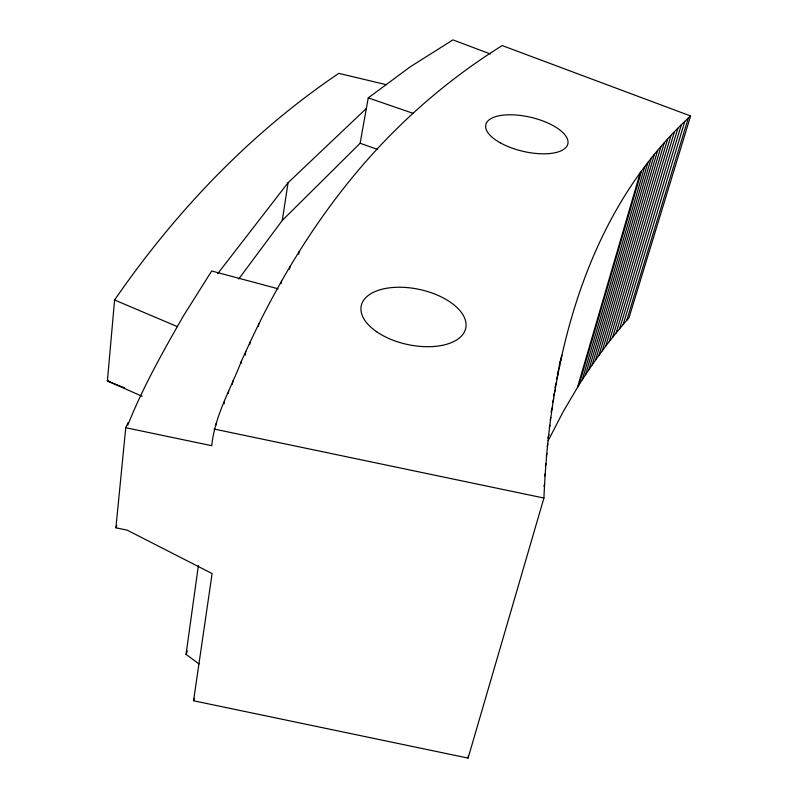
<?xml version="1.0" encoding="UTF-8"?>
<svg xmlns="http://www.w3.org/2000/svg" width="798" height="798" viewBox="0 0 798 798"><rect width="100%" height="100%" fill="white"/><g stroke="black" fill="none" stroke-linecap="round" stroke-linejoin="round"><path stroke-width="1.2" d="M543.927 498.042C549.543 360.427 585.233 212.228 690.599 115.989L502.201 45.586C442.192 82.862 389.025 130.872 345.245 186.273C315.489 223.739 289.814 264.347 267.629 306.711C258.183 324.467 249.804 342.771 241.445 361.025C230.772 388.875 214.762 415.648 211.739 445.703L125.755 427.718L115.9 527.797L127.221 530.171L212.118 573.562L193.555 700.764L468.087 758.1L543.927 498.042L214.034 429.025M142.184 396.327L107.401 380.965L114.583 299.998C175.201 212.108 250.043 133.186 338.811 73.366L386.312 84.698M468.087 758.1L468.306 755.726M127.8 425.125C142.852 387.249 163.271 351.13 183.59 315.659L211.689 271.001L278.033 288.766M215.57 426.292L215.899 423.918M199.021 663.956L186.044 654.37L198.373 565.612M224.128 403.918L224.457 401.574M228.338 393.414L228.667 391.08M232.398 384.307L232.896 380.826M241.116 363.319L241.445 361.025M245.215 355.14L245.754 351.449M249.724 344.546L250.083 342.103M258.452 326.422L258.821 324.008M238.772 278.961L282.283 220.438L288.068 182.722L366.362 108.458M281.155 283.589L281.514 281.245M289.614 269.086L290.003 266.652M298.671 254.253L299.06 251.799M282.283 220.438L360.127 143.261L368.257 97.885L410.222 66.823L452.945 39.9L490.211 53.915M559.937 362.531L561.962 355.339M559.119 365.883L561.473 357.524M557.433 373.803L559.797 365.414M556.495 379.449L558.181 373.454M554.949 387.648L556.645 381.663M553.473 396.017L555.169 390.032M552.745 402.162L553.762 398.581M551.079 412.077L552.435 407.289M550.161 419.768L550.839 417.384M549.313 427.668L549.992 425.264M547.867 438.132L548.894 434.541M547.189 446.391L547.877 443.997M546.251 456.047L546.939 453.653M545.393 465.902L546.081 463.518M544.625 475.967L545.323 473.583M543.957 486.251L544.645 483.867M577.533 387.239L640.205 172.747M548.126 440.755L563.218 411.638L579.039 384.816L641.662 170.732M579.039 384.816L582.281 379.708L644.814 166.513M582.281 379.708L585.552 374.681L647.986 162.363M585.552 374.681L588.854 369.743L651.198 158.283M588.854 369.743L592.176 364.886L654.44 154.283M592.176 364.886L595.517 360.098L657.702 150.363M595.517 360.098L598.889 355.399L661.003 146.503M598.889 355.399L602.29 350.771L664.325 142.722M602.29 350.771L605.702 346.222L667.677 139.012M605.702 346.222L609.143 341.744L671.048 135.361M609.143 341.744L612.615 337.335L674.45 131.78M612.615 337.335L616.096 332.995L677.881 128.259M616.096 332.995L619.607 328.736L681.332 124.807M619.607 328.736L623.138 324.537L684.814 121.426M623.138 324.537L626.689 320.417L688.315 118.094M690.599 115.989L628.994 317.794L626.689 320.417M193.555 700.764L194.273 698.41M186.044 654.37L187.311 651.008M115.9 527.797L116.787 525.673M125.755 427.718L128.039 422.661M124.658 387.878L107.401 380.965L107.949 380.107M217.655 273.744L288.068 182.722M107.401 380.965L109.795 381.584M368.257 97.885L413.384 113.446M360.127 143.261L377.534 149.406M114.583 299.998L177.495 326.661M500.186 142.772A42.104 17.436 13.2 0 0 567.358 145.306A42.104 17.436 13.2 0 0 512.944 114.842A42.104 17.436 13.2 0 0 500.186 142.772M377.255 332.168A53.426 28.169 12.1 0 0 464.596 331.529A53.426 28.169 12.1 0 0 398.671 287.24A53.426 28.169 12.1 0 0 377.255 332.168"/></g></svg>
